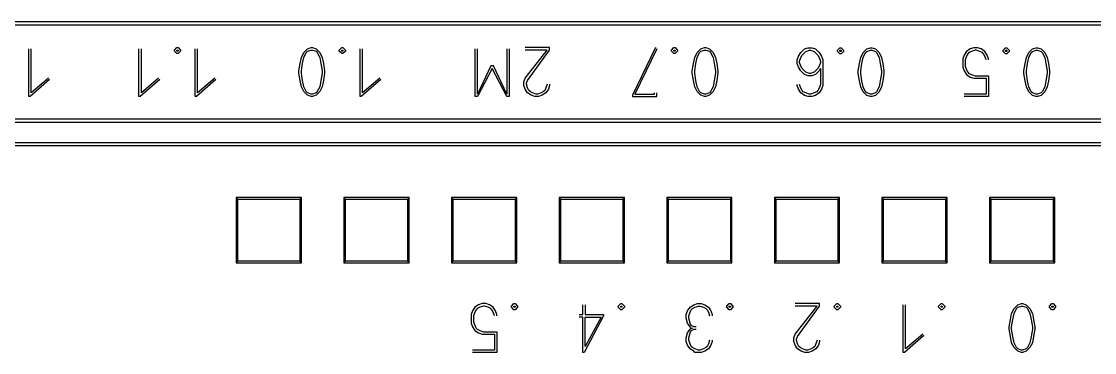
# Model space of a CAD drawing. Header units: millimetres. Extents: x 54 to 474, y 45 to 343.
# Drawn here: x 155.98 to 188.89, y 174.79 to 184.94 of the extents above; entities that cross this region are included whole.
import ezdxf

# ---------------------------------------------------------------- set-up
doc = ezdxf.new("R2010")
doc.units = ezdxf.units.MM
for name, color, linetype in [('0005LEVEL_0', 7, 'Continuous'), ('0005LEVEL_1', 7, 'Continuous'), ('8_ALL_NOTES_BALLOONS_SYMBOLS_GT', 7, 'Continuous')]:
    doc.layers.add(name, color=color, linetype=linetype)

msp = doc.modelspace()

# ---------------------------------------------------------------- linework, layer by layer
at = {"layer": '0005LEVEL_0', "linetype": 'Continuous'}
for p, q in [((169.812, 176.067), (169.774, 175.955)), ((169.887, 176.18), (169.812, 176.067)), ((169.999, 176.255), (169.887, 176.18)), ((169.924, 176.105), (169.887, 176.03)), ((169.962, 176.142), (169.924, 176.105)), ((170.037, 176.18), (169.962, 176.142)), ((170.112, 176.292), (169.999, 176.255)), ((170.149, 176.217), (170.037, 176.18)), ((170.224, 176.292), (170.112, 176.292)), ((170.187, 176.217), (170.149, 176.217)), ((170.299, 176.18), (170.187, 176.217)), ((170.337, 176.255), (170.224, 176.292)), ((170.374, 176.142), (170.299, 176.18)), ((170.449, 176.18), (170.337, 176.255)), ((170.412, 176.105), (170.374, 176.142)), ((170.449, 176.03), (170.412, 176.105)), ((170.524, 176.067), (170.449, 176.18)), ((170.562, 175.955), (170.524, 176.067)), ((171.012, 176.217), (171.087, 176.292)), ((171.012, 176.18), (171.012, 176.217)), ((171.087, 176.105), (171.012, 176.18)), ((171.087, 176.292), (171.124, 176.292)), ((171.087, 176.18), (171.087, 176.217)), ((171.087, 176.217), (171.124, 176.217)), ((171.124, 176.18), (171.087, 176.18)), ((171.124, 176.105), (171.087, 176.105)), ((171.124, 176.292), (171.199, 176.217)), ((171.124, 176.217), (171.124, 176.18)), ((171.199, 176.18), (171.124, 176.105)), ((171.199, 176.217), (171.199, 176.18)), ((173.199, 175.955), (173.199, 176.255)), ((173.274, 176.255), (173.274, 175.955)), ((174.287, 176.217), (174.362, 176.292)), ((174.287, 176.18), (174.287, 176.217)), ((174.362, 176.105), (174.287, 176.18)), ((174.362, 176.292), (174.399, 176.292)), ((174.362, 176.18), (174.362, 176.217)), ((174.362, 176.217), (174.399, 176.217)), ((174.399, 176.18), (174.362, 176.18)), ((174.399, 176.105), (174.362, 176.105)), ((174.399, 176.292), (174.474, 176.217)), ((174.399, 176.217), (174.399, 176.18)), ((174.474, 176.18), (174.399, 176.105)), ((174.474, 176.217), (174.474, 176.18)), ((176.374, 175.955), (176.412, 176.067)), ((176.412, 176.067), (176.487, 176.18)), ((176.487, 176.18), (176.599, 176.255)), ((176.487, 176.03), (176.524, 176.105)), ((176.524, 176.105), (176.562, 176.142)), ((176.562, 176.142), (176.637, 176.18)), ((176.599, 176.255), (176.712, 176.292)), ((176.637, 176.18), (176.749, 176.217)), ((176.712, 176.292), (176.824, 176.292)), ((176.749, 176.217), (176.787, 176.217)), ((176.787, 176.217), (176.899, 176.18)), ((176.824, 176.292), (176.937, 176.255)), ((176.899, 176.18), (176.974, 176.142)), ((176.937, 176.255), (177.049, 176.18)), ((176.974, 176.142), (177.012, 176.105)), ((177.012, 176.105), (177.049, 176.03)), ((177.049, 176.18), (177.124, 176.067)), ((177.124, 176.067), (177.162, 175.955)), ((177.612, 176.217), (177.687, 176.292)), ((177.612, 176.18), (177.612, 176.217)), ((177.687, 176.105), (177.612, 176.18)), ((177.687, 176.292), (177.724, 176.292)), ((177.687, 176.18), (177.687, 176.217)), ((177.687, 176.217), (177.724, 176.217)), ((177.724, 176.18), (177.687, 176.18)), ((177.724, 176.105), (177.687, 176.105)), ((177.724, 176.292), (177.799, 176.217)), ((177.724, 176.217), (177.724, 176.18)), ((177.799, 176.18), (177.724, 176.105)), ((177.799, 176.217), (177.799, 176.18)), ((180.462, 176.292), (179.712, 176.292)), ((179.712, 175.355), (180.387, 176.217)), ((180.387, 176.217), (179.712, 176.217)), ((179.787, 175.28), (180.462, 176.217)), ((180.462, 176.217), (180.462, 176.292)), ((180.912, 176.217), (180.987, 176.292)), ((180.912, 176.18), (180.912, 176.217)), ((180.987, 176.105), (180.912, 176.18)), ((180.987, 176.292), (181.024, 176.292)), ((180.987, 176.18), (180.987, 176.217)), ((180.987, 176.217), (181.024, 176.217)), ((181.024, 176.18), (180.987, 176.18)), ((181.024, 176.105), (180.987, 176.105)), ((181.024, 176.292), (181.099, 176.217)), ((181.024, 176.217), (181.024, 176.18)), ((181.099, 176.18), (181.024, 176.105)), ((181.099, 176.217), (181.099, 176.18)), ((183.024, 174.792), (183.024, 176.255)), ((183.099, 174.905), (183.099, 176.255)), ((184.112, 176.217), (184.187, 176.292)), ((184.112, 176.18), (184.112, 176.217)), ((184.187, 176.105), (184.112, 176.18)), ((184.187, 176.292), (184.224, 176.292)), ((184.187, 176.18), (184.187, 176.217)), ((184.187, 176.217), (184.224, 176.217)), ((184.224, 176.18), (184.187, 176.18)), ((184.224, 176.105), (184.187, 176.105)), ((184.224, 176.292), (184.299, 176.217)), ((184.224, 176.217), (184.224, 176.18)), ((184.299, 176.18), (184.224, 176.105)), ((184.299, 176.217), (184.299, 176.18)), ((186.349, 175.992), (186.424, 176.142)), ((186.424, 176.142), (186.537, 176.255)), ((186.424, 175.992), (186.499, 176.142)), ((186.499, 176.142), (186.537, 176.18)), ((186.537, 176.255), (186.649, 176.292)), ((186.537, 176.18), (186.649, 176.217)), ((186.649, 176.292), (186.687, 176.292)), ((186.649, 176.217), (186.687, 176.217)), ((186.687, 176.292), (186.799, 176.255)), ((186.687, 176.217), (186.799, 176.18)), ((186.799, 176.255), (186.912, 176.142)), ((186.799, 176.18), (186.837, 176.142)), ((186.837, 176.142), (186.912, 175.992)), ((186.912, 176.142), (186.987, 175.992)), ((187.512, 176.217), (187.587, 176.292)), ((187.512, 176.18), (187.512, 176.217)), ((187.587, 176.105), (187.512, 176.18)), ((187.587, 176.292), (187.624, 176.292)), ((187.587, 176.18), (187.587, 176.217)), ((187.587, 176.217), (187.624, 176.217)), ((187.624, 176.18), (187.587, 176.18)), ((187.624, 176.105), (187.587, 176.105)), ((187.624, 176.292), (187.699, 176.217)), ((187.624, 176.217), (187.624, 176.18)), ((187.699, 176.18), (187.624, 176.105)), ((187.699, 176.217), (187.699, 176.18)), ((169.774, 175.955), (169.774, 175.692)), ((169.887, 176.03), (169.849, 175.917)), ((169.849, 175.917), (169.849, 175.73)), ((169.849, 175.73), (169.887, 175.617)), ((170.487, 175.917), (170.449, 176.03)), ((170.562, 175.917), (170.562, 175.955)), ((173.087, 175.955), (173.199, 175.955)), ((173.199, 175.88), (173.087, 175.88)), ((173.199, 174.792), (173.199, 175.88)), ((173.837, 175.917), (173.237, 174.792)), ((173.274, 175.955), (173.837, 175.955)), ((173.762, 175.88), (173.274, 174.98)), ((173.274, 174.98), (173.274, 175.88)), ((173.274, 175.88), (173.762, 175.88)), ((173.837, 175.955), (173.837, 175.917)), ((176.374, 175.842), (176.374, 175.955)), ((176.412, 175.692), (176.374, 175.842)), ((176.449, 175.917), (176.487, 176.03)), ((176.449, 175.842), (176.449, 175.917)), ((176.487, 175.692), (176.449, 175.842)), ((177.049, 176.03), (177.087, 175.917)), ((177.162, 175.955), (177.162, 175.917)), ((186.274, 175.58), (186.312, 175.805)), ((186.312, 175.805), (186.349, 175.992)), ((186.349, 175.58), (186.387, 175.805)), ((186.387, 175.805), (186.424, 175.992)), ((186.912, 175.992), (186.949, 175.805)), ((186.949, 175.805), (186.987, 175.58)), ((186.987, 175.992), (187.024, 175.805)), ((187.024, 175.805), (187.062, 175.58)), ((169.774, 175.692), (169.812, 175.58)), ((169.812, 175.58), (169.887, 175.467)), ((169.887, 175.617), (169.924, 175.542)), ((169.887, 175.467), (169.999, 175.392)), ((169.924, 175.542), (169.962, 175.505)), ((169.962, 175.505), (170.037, 175.467)), ((170.037, 175.467), (170.149, 175.43)), ((170.149, 175.43), (170.562, 175.43)), ((170.562, 175.43), (170.562, 174.792)), ((176.487, 175.58), (176.412, 175.692)), ((176.412, 175.392), (176.487, 175.505)), ((176.524, 175.617), (176.487, 175.692)), ((176.524, 175.542), (176.487, 175.58)), ((176.487, 175.505), (176.524, 175.542)), ((176.487, 175.392), (176.524, 175.467)), ((176.599, 175.58), (176.524, 175.617)), ((176.524, 175.542), (176.562, 175.542)), ((176.524, 175.467), (176.599, 175.505)), ((176.674, 175.58), (176.599, 175.58)), ((176.599, 175.505), (176.674, 175.505)), ((186.274, 175.505), (186.274, 175.58)), ((186.312, 175.28), (186.274, 175.505)), ((186.349, 175.505), (186.349, 175.58)), ((186.387, 175.28), (186.349, 175.505)), ((186.987, 175.505), (186.949, 175.28)), ((186.987, 175.58), (186.987, 175.505)), ((187.062, 175.505), (187.024, 175.28)), ((187.062, 175.58), (187.062, 175.505)), ((169.999, 175.392), (170.112, 175.355)), ((170.112, 175.355), (170.487, 175.355)), ((170.487, 175.355), (170.487, 174.867)), ((176.374, 175.242), (176.412, 175.392)), ((176.374, 175.13), (176.374, 175.242)), ((176.412, 175.017), (176.374, 175.13)), ((176.449, 175.242), (176.487, 175.392)), ((176.449, 175.167), (176.449, 175.242)), ((176.487, 175.055), (176.449, 175.167)), ((177.087, 175.167), (177.049, 175.055)), ((177.162, 175.13), (177.124, 175.017)), ((177.162, 175.167), (177.162, 175.13)), ((179.674, 175.242), (179.712, 175.355)), ((179.674, 175.13), (179.674, 175.242)), ((179.712, 175.017), (179.674, 175.13)), ((179.749, 175.205), (179.787, 175.28)), ((179.749, 175.167), (179.749, 175.205)), ((179.787, 175.055), (179.749, 175.167)), ((180.387, 175.167), (180.349, 175.055)), ((180.462, 175.13), (180.424, 175.017)), ((180.462, 175.167), (180.462, 175.13)), ((183.662, 175.317), (183.062, 174.792)), ((183.624, 175.355), (183.099, 174.905)), ((186.349, 175.092), (186.312, 175.28)), ((186.424, 174.942), (186.349, 175.092)), ((186.424, 175.092), (186.387, 175.28)), ((186.499, 174.942), (186.424, 175.092)), ((186.912, 175.092), (186.837, 174.942)), ((186.949, 175.28), (186.912, 175.092)), ((186.987, 175.092), (186.912, 174.942)), ((187.024, 175.28), (186.987, 175.092)), ((170.487, 174.867), (169.812, 174.867)), ((170.562, 174.792), (169.812, 174.792)), ((173.237, 174.792), (173.199, 174.792)), ((176.487, 174.905), (176.412, 175.017)), ((176.524, 174.98), (176.487, 175.055)), ((176.599, 174.83), (176.487, 174.905)), ((176.562, 174.942), (176.524, 174.98)), ((176.637, 174.905), (176.562, 174.942)), ((176.637, 174.792), (176.599, 174.83)), ((176.749, 174.867), (176.637, 174.905)), ((176.824, 174.792), (176.637, 174.792)), ((176.787, 174.867), (176.749, 174.867)), ((176.899, 174.905), (176.787, 174.867)), ((176.937, 174.83), (176.824, 174.792)), ((176.974, 174.942), (176.899, 174.905)), ((177.049, 174.905), (176.937, 174.83)), ((177.012, 174.98), (176.974, 174.942)), ((177.049, 175.055), (177.012, 174.98)), ((177.124, 175.017), (177.049, 174.905)), ((179.787, 174.905), (179.712, 175.017)), ((179.824, 174.98), (179.787, 175.055)), ((179.899, 174.83), (179.787, 174.905)), ((179.862, 174.942), (179.824, 174.98)), ((179.937, 174.905), (179.862, 174.942)), ((180.012, 174.792), (179.899, 174.83)), ((180.049, 174.867), (179.937, 174.905)), ((180.124, 174.792), (180.012, 174.792)), ((180.087, 174.867), (180.049, 174.867)), ((180.199, 174.905), (180.087, 174.867)), ((180.237, 174.83), (180.124, 174.792)), ((180.274, 174.942), (180.199, 174.905)), ((180.349, 174.905), (180.237, 174.83)), ((180.312, 174.98), (180.274, 174.942)), ((180.349, 175.055), (180.312, 174.98)), ((180.424, 175.017), (180.349, 174.905)), ((183.062, 174.792), (183.024, 174.792)), ((186.537, 174.83), (186.424, 174.942)), ((186.537, 174.905), (186.499, 174.942)), ((186.649, 174.867), (186.537, 174.905)), ((186.649, 174.792), (186.537, 174.83)), ((186.687, 174.867), (186.649, 174.867)), ((186.687, 174.792), (186.649, 174.792)), ((186.799, 174.905), (186.687, 174.867)), ((186.799, 174.83), (186.687, 174.792)), ((186.837, 174.942), (186.799, 174.905)), ((186.912, 174.942), (186.799, 174.83))]:
    msp.add_line(p, q, dxfattribs=at)
at = {"layer": '0005LEVEL_1', "linetype": 'Continuous'}
for p, q in [((138.474, 184.942), (221.974, 184.942)), ((138.574, 184.842), (221.874, 184.842)), ((156.21, 182.642), (156.21, 184.105)), ((156.285, 182.755), (156.285, 184.105)), ((159.587, 182.642), (159.587, 184.105)), ((159.662, 182.755), (159.662, 184.105)), ((160.674, 184.067), (160.749, 184.142)), ((160.674, 184.03), (160.674, 184.067)), ((160.749, 183.955), (160.674, 184.03)), ((160.749, 184.142), (160.787, 184.142)), ((160.749, 184.03), (160.749, 184.067)), ((160.749, 184.067), (160.787, 184.067)), ((160.787, 184.03), (160.749, 184.03)), ((160.787, 183.955), (160.749, 183.955)), ((160.787, 184.142), (160.862, 184.067)), ((160.787, 184.067), (160.787, 184.03)), ((160.862, 184.03), (160.787, 183.955)), ((160.862, 184.067), (160.862, 184.03)), ((161.312, 182.642), (161.312, 184.105)), ((161.387, 182.755), (161.387, 184.105)), ((164.57, 183.842), (164.645, 183.992)), ((164.645, 183.992), (164.757, 184.105)), ((164.645, 183.842), (164.72, 183.992)), ((164.72, 183.992), (164.757, 184.03)), ((164.757, 184.105), (164.87, 184.142)), ((164.757, 184.03), (164.87, 184.067)), ((164.87, 184.142), (164.907, 184.142)), ((164.87, 184.067), (164.907, 184.067)), ((164.907, 184.142), (165.02, 184.105)), ((164.907, 184.067), (165.02, 184.03)), ((165.02, 184.105), (165.132, 183.992)), ((165.02, 184.03), (165.057, 183.992)), ((165.057, 183.992), (165.132, 183.842)), ((165.132, 183.992), (165.207, 183.842)), ((165.732, 184.067), (165.807, 184.142)), ((165.732, 184.03), (165.732, 184.067)), ((165.807, 183.955), (165.732, 184.03)), ((165.807, 184.142), (165.845, 184.142)), ((165.807, 184.03), (165.807, 184.067)), ((165.807, 184.067), (165.845, 184.067)), ((165.845, 184.03), (165.807, 184.03)), ((165.845, 183.955), (165.807, 183.955)), ((165.845, 184.142), (165.92, 184.067)), ((165.845, 184.067), (165.845, 184.03)), ((165.92, 184.03), (165.845, 183.955)), ((165.92, 184.067), (165.92, 184.03)), ((166.37, 182.642), (166.37, 184.105)), ((166.445, 182.755), (166.445, 184.105)), ((169.894, 182.642), (169.894, 184.105)), ((169.969, 182.717), (169.969, 184.105)), ((170.869, 184.105), (170.869, 182.717)), ((170.944, 184.105), (170.944, 182.642)), ((172.181, 184.142), (171.431, 184.142)), ((171.431, 183.205), (172.106, 184.067)), ((172.106, 184.067), (171.431, 184.067)), ((171.506, 183.13), (172.181, 184.067)), ((172.181, 184.067), (172.181, 184.142)), ((175.431, 184.142), (174.719, 182.68)), ((175.469, 184.105), (174.794, 182.717)), ((175.919, 184.067), (175.994, 184.142)), ((175.919, 184.03), (175.919, 184.067)), ((175.994, 183.955), (175.919, 184.03)), ((175.994, 184.142), (176.031, 184.142)), ((175.994, 184.03), (175.994, 184.067)), ((175.994, 184.067), (176.031, 184.067)), ((176.031, 184.03), (175.994, 184.03)), ((176.031, 183.955), (175.994, 183.955)), ((176.031, 184.142), (176.106, 184.067)), ((176.031, 184.067), (176.031, 184.03)), ((176.106, 184.03), (176.031, 183.955)), ((176.106, 184.067), (176.106, 184.03)), ((176.631, 183.842), (176.706, 183.992)), ((176.706, 183.992), (176.819, 184.105)), ((176.706, 183.842), (176.781, 183.992)), ((176.781, 183.992), (176.819, 184.03)), ((176.819, 184.105), (176.931, 184.142)), ((176.819, 184.03), (176.931, 184.067)), ((176.931, 184.142), (176.969, 184.142)), ((176.931, 184.067), (176.969, 184.067)), ((176.969, 184.142), (177.081, 184.105)), ((176.969, 184.067), (177.081, 184.03)), ((177.081, 184.105), (177.194, 183.992)), ((177.081, 184.03), (177.119, 183.992)), ((177.119, 183.992), (177.194, 183.842)), ((177.194, 183.992), (177.269, 183.842)), ((179.81, 183.875), (179.885, 183.988)), ((179.885, 183.988), (179.997, 184.1)), ((179.922, 183.913), (180.035, 184.025)), ((179.997, 184.1), (180.11, 184.138)), ((180.035, 184.025), (180.147, 184.063)), ((180.11, 184.138), (180.222, 184.138)), ((180.147, 184.063), (180.185, 184.063)), ((180.185, 184.063), (180.297, 184.025)), ((180.222, 184.138), (180.335, 184.1)), ((180.297, 184.025), (180.41, 183.913)), ((180.335, 184.1), (180.447, 183.988)), ((180.447, 183.988), (180.522, 183.875)), ((181.01, 184.063), (181.085, 184.138)), ((181.01, 184.025), (181.01, 184.063)), ((181.085, 183.95), (181.01, 184.025)), ((181.085, 184.138), (181.122, 184.138)), ((181.085, 184.025), (181.085, 184.063)), ((181.085, 184.063), (181.122, 184.063)), ((181.122, 184.025), (181.085, 184.025)), ((181.122, 184.138), (181.197, 184.063)), ((181.122, 184.063), (181.122, 184.025)), ((181.197, 184.025), (181.122, 183.95)), ((181.197, 184.063), (181.197, 184.025)), ((181.722, 183.838), (181.797, 183.988)), ((181.797, 183.988), (181.91, 184.1)), ((181.797, 183.838), (181.872, 183.988)), ((181.872, 183.988), (181.91, 184.025)), ((181.91, 184.1), (182.022, 184.138)), ((181.91, 184.025), (182.022, 184.063)), ((182.022, 184.138), (182.06, 184.138)), ((182.022, 184.063), (182.06, 184.063)), ((182.06, 184.138), (182.172, 184.1)), ((182.06, 184.063), (182.172, 184.025)), ((182.172, 184.1), (182.285, 183.988)), ((182.172, 184.025), (182.21, 183.988)), ((182.21, 183.988), (182.285, 183.838)), ((182.285, 183.988), (182.36, 183.838)), ((184.965, 184.025), (184.89, 183.913)), ((185.077, 184.1), (184.965, 184.025)), ((185.04, 183.988), (185.002, 183.95)), ((185.115, 184.025), (185.04, 183.988)), ((185.19, 184.138), (185.077, 184.1)), ((185.227, 184.063), (185.115, 184.025)), ((185.302, 184.138), (185.19, 184.138)), ((185.265, 184.063), (185.227, 184.063)), ((185.377, 184.025), (185.265, 184.063)), ((185.415, 184.1), (185.302, 184.138)), ((185.452, 183.988), (185.377, 184.025)), ((185.527, 184.025), (185.415, 184.1)), ((185.49, 183.95), (185.452, 183.988)), ((185.602, 183.913), (185.527, 184.025)), ((186.09, 184.063), (186.165, 184.138)), ((186.09, 184.025), (186.09, 184.063)), ((186.165, 183.95), (186.09, 184.025)), ((186.165, 184.138), (186.202, 184.138)), ((186.165, 184.025), (186.165, 184.063)), ((186.165, 184.063), (186.202, 184.063)), ((186.202, 184.025), (186.165, 184.025)), ((186.202, 184.138), (186.277, 184.063)), ((186.202, 184.063), (186.202, 184.025)), ((186.277, 184.025), (186.202, 183.95)), ((186.277, 184.063), (186.277, 184.025)), ((186.802, 183.838), (186.877, 183.988)), ((186.877, 183.988), (186.99, 184.1)), ((186.877, 183.838), (186.952, 183.988)), ((186.952, 183.988), (186.99, 184.025)), ((186.99, 184.1), (187.102, 184.138)), ((186.99, 184.025), (187.102, 184.063)), ((187.102, 184.138), (187.14, 184.138)), ((187.102, 184.063), (187.14, 184.063)), ((187.14, 184.138), (187.252, 184.1)), ((187.14, 184.063), (187.252, 184.025)), ((187.252, 184.1), (187.365, 183.988)), ((187.252, 184.025), (187.29, 183.988)), ((187.29, 183.988), (187.365, 183.838)), ((187.365, 183.988), (187.44, 183.838)), ((164.495, 183.43), (164.532, 183.655)), ((164.532, 183.655), (164.57, 183.842)), ((164.57, 183.43), (164.607, 183.655)), ((164.607, 183.655), (164.645, 183.842)), ((165.132, 183.842), (165.17, 183.655)), ((165.17, 183.655), (165.207, 183.43)), ((165.207, 183.842), (165.245, 183.655)), ((165.245, 183.655), (165.282, 183.43)), ((176.556, 183.43), (176.594, 183.655)), ((176.594, 183.655), (176.631, 183.842)), ((176.631, 183.43), (176.669, 183.655)), ((176.669, 183.655), (176.706, 183.842)), ((177.194, 183.842), (177.231, 183.655)), ((177.231, 183.655), (177.269, 183.43)), ((177.269, 183.842), (177.306, 183.655)), ((177.306, 183.655), (177.344, 183.43)), ((179.772, 183.763), (179.81, 183.875)), ((179.772, 183.65), (179.772, 183.763)), ((179.81, 183.538), (179.772, 183.65)), ((179.847, 183.725), (179.885, 183.838)), ((179.847, 183.688), (179.847, 183.725)), ((179.885, 183.575), (179.847, 183.688)), ((179.885, 183.838), (179.922, 183.913)), ((180.41, 183.913), (180.447, 183.838)), ((180.447, 183.838), (180.485, 183.725)), ((180.485, 183.688), (180.447, 183.575)), ((180.485, 183.725), (180.485, 183.688)), ((180.522, 183.875), (180.56, 183.763)), ((180.56, 183.763), (180.56, 182.975)), ((181.122, 183.95), (181.085, 183.95)), ((181.647, 183.425), (181.685, 183.65)), ((181.685, 183.65), (181.722, 183.838)), ((181.722, 183.425), (181.76, 183.65)), ((181.76, 183.65), (181.797, 183.838)), ((182.285, 183.838), (182.322, 183.65)), ((182.322, 183.65), (182.36, 183.425)), ((182.36, 183.838), (182.397, 183.65)), ((182.397, 183.65), (182.435, 183.425)), ((184.89, 183.913), (184.852, 183.8)), ((184.852, 183.8), (184.852, 183.538)), ((184.965, 183.875), (184.927, 183.763)), ((184.927, 183.763), (184.927, 183.575)), ((185.002, 183.95), (184.965, 183.875)), ((185.527, 183.875), (185.49, 183.95)), ((185.565, 183.763), (185.527, 183.875)), ((185.64, 183.8), (185.602, 183.913)), ((185.64, 183.763), (185.64, 183.8)), ((186.202, 183.95), (186.165, 183.95)), ((186.727, 183.425), (186.765, 183.65)), ((186.765, 183.65), (186.802, 183.838)), ((186.802, 183.425), (186.84, 183.65)), ((186.84, 183.65), (186.877, 183.838)), ((187.365, 183.838), (187.402, 183.65)), ((187.402, 183.65), (187.44, 183.425)), ((187.44, 183.838), (187.477, 183.65)), ((187.477, 183.65), (187.515, 183.425)), ((164.495, 183.355), (164.495, 183.43)), ((164.532, 183.13), (164.495, 183.355)), ((164.57, 183.355), (164.57, 183.43)), ((164.607, 183.13), (164.57, 183.355)), ((165.207, 183.355), (165.17, 183.13)), ((165.207, 183.43), (165.207, 183.355)), ((165.282, 183.355), (165.245, 183.13)), ((165.282, 183.43), (165.282, 183.355)), ((170.381, 183.58), (169.969, 182.717)), ((170.419, 183.505), (169.969, 182.642)), ((170.456, 183.58), (170.381, 183.58)), ((170.869, 182.642), (170.419, 183.505)), ((170.869, 182.717), (170.456, 183.58)), ((176.556, 183.355), (176.556, 183.43)), ((176.594, 183.13), (176.556, 183.355)), ((176.631, 183.355), (176.631, 183.43)), ((176.669, 183.13), (176.631, 183.355)), ((177.269, 183.355), (177.231, 183.13)), ((177.269, 183.43), (177.269, 183.355)), ((177.344, 183.355), (177.306, 183.13)), ((177.344, 183.43), (177.344, 183.355)), ((179.885, 183.425), (179.81, 183.538)), ((179.922, 183.5), (179.885, 183.575)), ((179.997, 183.313), (179.885, 183.425)), ((180.035, 183.388), (179.922, 183.5)), ((180.11, 183.275), (179.997, 183.313)), ((180.147, 183.35), (180.035, 183.388)), ((180.185, 183.35), (180.147, 183.35)), ((180.297, 183.388), (180.185, 183.35)), ((180.335, 183.313), (180.222, 183.275)), ((180.41, 183.5), (180.297, 183.388)), ((180.447, 183.425), (180.335, 183.313)), ((180.447, 183.575), (180.41, 183.5)), ((180.485, 183.5), (180.447, 183.425)), ((180.485, 183.5), (180.485, 183.013)), ((181.647, 183.35), (181.647, 183.425)), ((181.685, 183.125), (181.647, 183.35)), ((181.722, 183.35), (181.722, 183.425)), ((181.76, 183.125), (181.722, 183.35)), ((182.36, 183.35), (182.322, 183.125)), ((182.36, 183.425), (182.36, 183.35)), ((182.435, 183.35), (182.397, 183.125)), ((182.435, 183.425), (182.435, 183.35)), ((184.852, 183.538), (184.89, 183.425)), ((184.89, 183.425), (184.965, 183.313)), ((184.927, 183.575), (184.965, 183.463)), ((184.965, 183.463), (185.002, 183.388)), ((184.965, 183.313), (185.077, 183.238)), ((185.002, 183.388), (185.04, 183.35)), ((185.04, 183.35), (185.115, 183.313)), ((185.115, 183.313), (185.227, 183.275)), ((186.727, 183.35), (186.727, 183.425)), ((186.765, 183.125), (186.727, 183.35)), ((186.802, 183.35), (186.802, 183.425)), ((186.84, 183.125), (186.802, 183.35)), ((187.44, 183.35), (187.402, 183.125)), ((187.44, 183.425), (187.44, 183.35)), ((187.515, 183.35), (187.477, 183.125)), ((187.515, 183.425), (187.515, 183.35)), ((156.847, 183.167), (156.247, 182.642)), ((156.81, 183.205), (156.285, 182.755)), ((160.224, 183.167), (159.624, 182.642)), ((160.187, 183.205), (159.662, 182.755)), ((161.949, 183.167), (161.349, 182.642)), ((161.912, 183.205), (161.387, 182.755)), ((164.57, 182.942), (164.532, 183.13)), ((164.645, 182.942), (164.607, 183.13)), ((165.17, 183.13), (165.132, 182.942)), ((165.245, 183.13), (165.207, 182.942)), ((167.007, 183.167), (166.407, 182.642)), ((166.97, 183.205), (166.445, 182.755)), ((171.394, 183.092), (171.431, 183.205)), ((171.394, 182.98), (171.394, 183.092)), ((171.431, 182.867), (171.394, 182.98)), ((171.469, 183.055), (171.506, 183.13)), ((171.469, 183.017), (171.469, 183.055)), ((171.506, 182.905), (171.469, 183.017)), ((172.106, 183.017), (172.069, 182.905)), ((172.181, 182.98), (172.144, 182.867)), ((172.181, 183.017), (172.181, 182.98)), ((176.631, 182.942), (176.594, 183.13)), ((176.706, 182.942), (176.669, 183.13)), ((177.231, 183.13), (177.194, 182.942)), ((177.306, 183.13), (177.269, 182.942)), ((179.772, 182.975), (179.772, 183.013)), ((179.81, 182.863), (179.772, 182.975)), ((179.885, 182.9), (179.847, 183.013)), ((180.222, 183.275), (180.11, 183.275)), ((180.485, 183.013), (180.447, 182.9)), ((180.56, 182.975), (180.522, 182.863)), ((181.722, 182.938), (181.685, 183.125)), ((181.797, 182.938), (181.76, 183.125)), ((182.322, 183.125), (182.285, 182.938)), ((182.397, 183.125), (182.36, 182.938)), ((185.077, 183.238), (185.19, 183.2)), ((185.19, 183.2), (185.565, 183.2)), ((185.227, 183.275), (185.64, 183.275)), ((185.565, 183.2), (185.565, 182.713)), ((185.64, 183.275), (185.64, 182.638)), ((186.802, 182.938), (186.765, 183.125)), ((186.877, 182.938), (186.84, 183.125)), ((187.402, 183.125), (187.365, 182.938)), ((187.477, 183.125), (187.44, 182.938)), ((156.247, 182.642), (156.21, 182.642)), ((159.624, 182.642), (159.587, 182.642)), ((161.349, 182.642), (161.312, 182.642)), ((164.645, 182.792), (164.57, 182.942)), ((164.72, 182.792), (164.645, 182.942)), ((164.757, 182.68), (164.645, 182.792)), ((164.757, 182.755), (164.72, 182.792)), ((164.87, 182.717), (164.757, 182.755)), ((164.87, 182.642), (164.757, 182.68)), ((164.907, 182.717), (164.87, 182.717)), ((164.907, 182.642), (164.87, 182.642)), ((165.02, 182.755), (164.907, 182.717)), ((165.02, 182.68), (164.907, 182.642)), ((165.057, 182.792), (165.02, 182.755)), ((165.132, 182.792), (165.02, 182.68)), ((165.132, 182.942), (165.057, 182.792)), ((165.207, 182.942), (165.132, 182.792)), ((166.407, 182.642), (166.37, 182.642)), ((169.969, 182.642), (169.894, 182.642)), ((170.944, 182.642), (170.869, 182.642)), ((171.506, 182.755), (171.431, 182.867)), ((171.544, 182.83), (171.506, 182.905)), ((171.619, 182.68), (171.506, 182.755)), ((171.581, 182.792), (171.544, 182.83)), ((171.656, 182.755), (171.581, 182.792)), ((171.731, 182.642), (171.619, 182.68)), ((171.769, 182.717), (171.656, 182.755)), ((171.844, 182.642), (171.731, 182.642)), ((171.806, 182.717), (171.769, 182.717)), ((171.919, 182.755), (171.806, 182.717)), ((171.956, 182.68), (171.844, 182.642)), ((171.994, 182.792), (171.919, 182.755)), ((172.069, 182.755), (171.956, 182.68)), ((172.031, 182.83), (171.994, 182.792)), ((172.069, 182.905), (172.031, 182.83)), ((172.144, 182.867), (172.069, 182.755)), ((174.719, 182.68), (174.719, 182.642)), ((174.719, 182.642), (175.469, 182.642)), ((174.794, 182.717), (175.394, 182.717)), ((175.394, 182.717), (175.394, 182.755)), ((175.469, 182.642), (175.469, 182.755)), ((176.706, 182.792), (176.631, 182.942)), ((176.781, 182.792), (176.706, 182.942)), ((176.819, 182.68), (176.706, 182.792)), ((176.819, 182.755), (176.781, 182.792)), ((176.931, 182.717), (176.819, 182.755)), ((176.931, 182.642), (176.819, 182.68)), ((176.969, 182.717), (176.931, 182.717)), ((176.969, 182.642), (176.931, 182.642)), ((177.081, 182.755), (176.969, 182.717)), ((177.081, 182.68), (176.969, 182.642)), ((177.119, 182.792), (177.081, 182.755)), ((177.194, 182.792), (177.081, 182.68)), ((177.194, 182.942), (177.119, 182.792)), ((177.269, 182.942), (177.194, 182.792)), ((179.885, 182.75), (179.81, 182.863)), ((179.922, 182.825), (179.885, 182.9)), ((179.997, 182.675), (179.885, 182.75)), ((179.96, 182.788), (179.922, 182.825)), ((180.035, 182.75), (179.96, 182.788)), ((180.11, 182.638), (179.997, 182.675)), ((180.147, 182.713), (180.035, 182.75)), ((180.185, 182.713), (180.147, 182.713)), ((180.297, 182.75), (180.185, 182.713)), ((180.335, 182.675), (180.222, 182.638)), ((180.372, 182.788), (180.297, 182.75)), ((180.447, 182.75), (180.335, 182.675)), ((180.41, 182.825), (180.372, 182.788)), ((180.447, 182.9), (180.41, 182.825)), ((180.522, 182.863), (180.447, 182.75)), ((181.797, 182.788), (181.722, 182.938)), ((181.872, 182.788), (181.797, 182.938)), ((181.91, 182.675), (181.797, 182.788)), ((181.91, 182.75), (181.872, 182.788)), ((182.022, 182.713), (181.91, 182.75)), ((182.022, 182.638), (181.91, 182.675)), ((182.06, 182.713), (182.022, 182.713)), ((182.172, 182.75), (182.06, 182.713)), ((182.172, 182.675), (182.06, 182.638)), ((182.21, 182.788), (182.172, 182.75)), ((182.285, 182.788), (182.172, 182.675)), ((182.285, 182.938), (182.21, 182.788)), ((182.36, 182.938), (182.285, 182.788)), ((185.565, 182.713), (184.89, 182.713)), ((186.877, 182.788), (186.802, 182.938)), ((186.952, 182.788), (186.877, 182.938)), ((186.99, 182.675), (186.877, 182.788)), ((186.99, 182.75), (186.952, 182.788)), ((187.102, 182.713), (186.99, 182.75)), ((187.102, 182.638), (186.99, 182.675)), ((187.14, 182.713), (187.102, 182.713)), ((187.252, 182.75), (187.14, 182.713)), ((187.252, 182.675), (187.14, 182.638)), ((187.29, 182.788), (187.252, 182.75)), ((187.365, 182.788), (187.252, 182.675)), ((187.365, 182.938), (187.29, 182.788)), ((187.44, 182.938), (187.365, 182.788)), ((180.222, 182.638), (180.11, 182.638)), ((182.06, 182.638), (182.022, 182.638)), ((185.64, 182.638), (184.89, 182.638)), ((187.14, 182.638), (187.102, 182.638)), ((221.974, 181.842), (138.474, 181.842)), ((221.874, 181.942), (138.574, 181.942))]:
    msp.add_line(p, q, dxfattribs=at)
at = {"layer": '8_ALL_NOTES_BALLOONS_SYMBOLS_GT', "linetype": 'Continuous'}
for p, q in [((124.874, 181.233), (221.974, 181.233)), ((124.874, 181.142), (221.974, 181.142)), ((162.574, 179.542), (162.574, 177.542)), ((164.574, 179.542), (162.574, 179.542)), ((162.624, 179.492), (162.574, 179.542)), ((162.624, 177.592), (162.624, 179.492)), ((162.624, 179.492), (164.524, 179.492)), ((164.524, 179.492), (164.574, 179.542)), ((164.524, 179.492), (164.524, 177.592)), ((164.574, 177.542), (164.574, 179.542)), ((165.874, 179.542), (165.874, 177.542)), ((167.874, 179.542), (165.874, 179.542)), ((165.924, 179.492), (165.874, 179.542)), ((165.924, 177.592), (165.924, 179.492)), ((165.924, 179.492), (167.824, 179.492)), ((167.824, 179.492), (167.874, 179.542)), ((167.824, 179.492), (167.824, 177.592)), ((167.874, 177.542), (167.874, 179.542)), ((169.174, 179.542), (169.174, 177.542)), ((171.174, 179.542), (169.174, 179.542)), ((169.224, 179.492), (169.174, 179.542)), ((169.224, 177.592), (169.224, 179.492)), ((169.224, 179.492), (171.124, 179.492)), ((171.124, 179.492), (171.174, 179.542)), ((171.124, 179.492), (171.124, 177.592)), ((171.174, 177.542), (171.174, 179.542)), ((172.474, 179.542), (172.474, 177.542)), ((174.474, 179.542), (172.474, 179.542)), ((172.524, 179.492), (172.474, 179.542)), ((172.524, 177.592), (172.524, 179.492)), ((172.524, 179.492), (174.424, 179.492)), ((174.424, 179.492), (174.474, 179.542)), ((174.424, 179.492), (174.424, 177.592)), ((174.474, 177.542), (174.474, 179.542)), ((175.774, 179.542), (175.774, 177.542)), ((177.774, 179.542), (175.774, 179.542)), ((175.824, 179.492), (175.774, 179.542)), ((175.824, 177.592), (175.824, 179.492)), ((175.824, 179.492), (177.724, 179.492)), ((177.724, 179.492), (177.774, 179.542)), ((177.724, 179.492), (177.724, 177.592)), ((177.774, 177.542), (177.774, 179.542)), ((179.074, 179.542), (179.074, 177.542)), ((181.074, 179.542), (179.074, 179.542)), ((179.124, 179.492), (179.074, 179.542)), ((179.124, 177.592), (179.124, 179.492)), ((179.124, 179.492), (181.024, 179.492)), ((181.024, 179.492), (181.074, 179.542)), ((181.024, 179.492), (181.024, 177.592)), ((181.074, 177.542), (181.074, 179.542)), ((182.374, 179.542), (182.374, 177.542)), ((184.374, 179.542), (182.374, 179.542)), ((182.424, 179.492), (182.374, 179.542)), ((182.424, 177.592), (182.424, 179.492)), ((182.424, 179.492), (184.324, 179.492)), ((184.324, 179.492), (184.374, 179.542)), ((184.324, 179.492), (184.324, 177.592)), ((184.374, 177.542), (184.374, 179.542)), ((185.674, 179.542), (185.674, 177.542)), ((187.674, 179.542), (185.674, 179.542)), ((185.724, 179.492), (185.674, 179.542)), ((185.724, 177.592), (185.724, 179.492)), ((185.724, 179.492), (187.624, 179.492)), ((187.624, 179.492), (187.674, 179.542)), ((187.624, 179.492), (187.624, 177.592)), ((187.674, 177.542), (187.674, 179.542)), ((164.553, 178.042), (164.553, 179.042)), ((165.896, 178.042), (165.896, 179.042)), ((167.853, 178.042), (167.853, 179.042)), ((169.196, 178.042), (169.196, 179.042)), ((171.153, 178.042), (171.153, 179.042)), ((172.496, 178.042), (172.496, 179.042)), ((174.453, 178.042), (174.453, 179.042)), ((175.796, 178.042), (175.796, 179.042)), ((177.753, 178.042), (177.753, 179.042)), ((179.096, 178.042), (179.096, 179.042)), ((181.053, 178.042), (181.053, 179.042)), ((182.396, 178.042), (182.396, 179.042)), ((184.353, 178.042), (184.353, 179.042)), ((185.696, 178.042), (185.696, 179.042)), ((162.624, 177.592), (162.574, 177.542)), ((162.574, 177.542), (164.574, 177.542)), ((164.524, 177.592), (162.624, 177.592)), ((164.524, 177.592), (164.574, 177.542)), ((165.924, 177.592), (165.874, 177.542)), ((165.874, 177.542), (167.874, 177.542)), ((167.824, 177.592), (165.924, 177.592)), ((167.824, 177.592), (167.874, 177.542)), ((169.224, 177.592), (169.174, 177.542)), ((169.174, 177.542), (171.174, 177.542)), ((171.124, 177.592), (169.224, 177.592)), ((171.124, 177.592), (171.174, 177.542)), ((172.524, 177.592), (172.474, 177.542)), ((172.474, 177.542), (174.474, 177.542)), ((174.424, 177.592), (172.524, 177.592)), ((174.424, 177.592), (174.474, 177.542)), ((175.824, 177.592), (175.774, 177.542)), ((175.774, 177.542), (177.774, 177.542)), ((177.724, 177.592), (175.824, 177.592)), ((177.724, 177.592), (177.774, 177.542)), ((179.124, 177.592), (179.074, 177.542)), ((179.074, 177.542), (181.074, 177.542)), ((181.024, 177.592), (179.124, 177.592)), ((181.024, 177.592), (181.074, 177.542)), ((182.424, 177.592), (182.374, 177.542)), ((182.374, 177.542), (184.374, 177.542)), ((184.324, 177.592), (182.424, 177.592)), ((184.324, 177.592), (184.374, 177.542)), ((185.724, 177.592), (185.674, 177.542)), ((185.674, 177.542), (187.674, 177.542)), ((187.624, 177.592), (185.724, 177.592)), ((187.624, 177.592), (187.674, 177.542))]:
    msp.add_line(p, q, dxfattribs=at)

doc.saveas('drawing.dxf')
